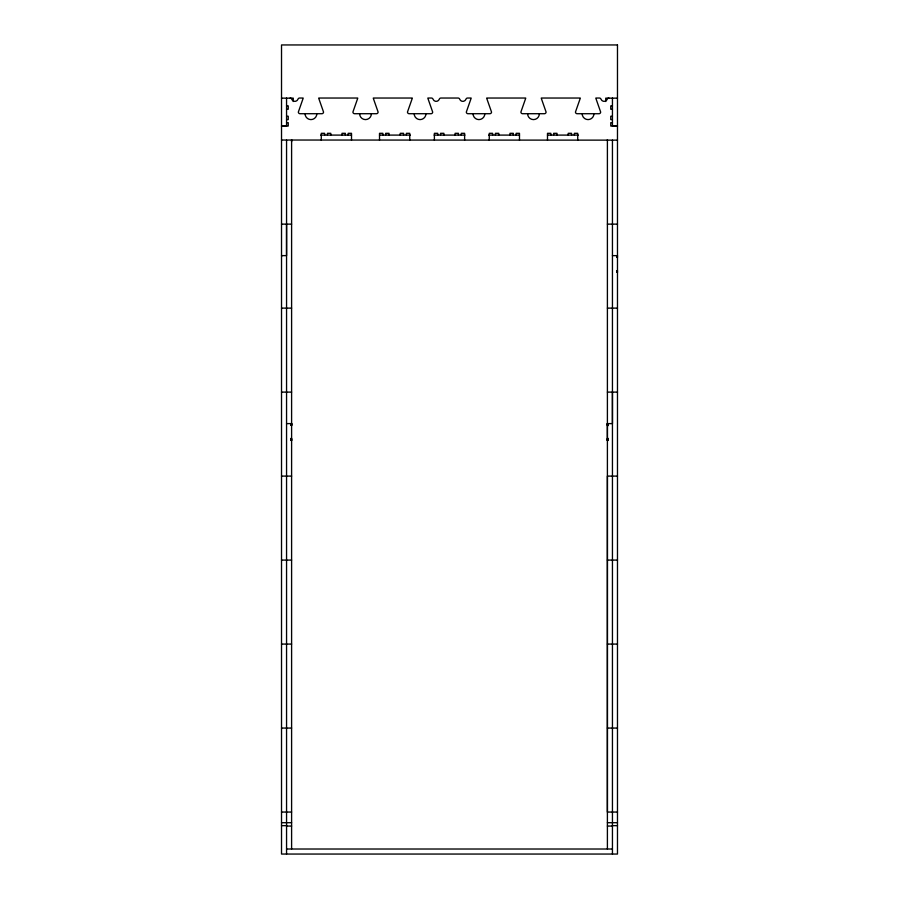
<?xml version="1.0" encoding="UTF-8"?>
<svg xmlns="http://www.w3.org/2000/svg" width="899" height="899" viewBox="0 0 899 899"><rect width="100%" height="100%" fill="white"/><g stroke="black" fill="none" stroke-linecap="round" stroke-linejoin="round"><path stroke-width="1.35" d="M286.556 224.132L286.556 854.05M291.602 141.817L291.602 139.581M612.444 140.143L612.444 423.609L607.398 423.609L607.398 812.055L617.478 812.055M612.444 392.11L612.444 854.05M290.973 425.205L291.602 425.564L290.973 425.205L290.973 423.643L291.602 423.609L290.973 423.755L291.602 425.205L290.973 425.205L291.602 424.834L290.973 423.643M290.973 439.173L291.602 438.802L290.759 438.442L291.602 438.442L290.759 440.398L291.602 440.398L290.973 438.802M617.478 270.464L616.849 270.824L617.478 270.824M290.973 440.24L291.602 440.364L290.973 440.364L291.602 439.173M616.849 272.262L617.478 272.071M281.522 98.148L293.276 98.148L293.276 101.508M617.478 98.148L605.724 98.148L605.724 101.508M286.556 105.88L288.242 105.88L288.242 109.24L286.556 109.24M612.444 105.88L610.758 105.88L610.758 109.24L612.444 109.24M286.556 116.241L288.242 116.241L288.242 119.601L286.556 119.601M612.444 116.241L610.758 116.241L610.758 119.601L612.444 119.601M286.556 122.68L288.242 122.68L288.242 126.04L281.522 126.04M612.444 122.68L610.758 122.68L610.758 126.04L617.478 126.04M281.522 126.141L286.556 126.141L286.556 98.036M617.478 126.141L612.444 126.141L612.444 98.036M320.718 135.097L351.509 135.097M379.513 135.097L410.304 135.097M434.105 135.097L464.895 135.097M488.696 135.097L519.487 135.097M547.491 135.097L578.282 135.097M281.522 140.03L617.478 140.143M281.522 224.132L291.602 224.132M607.398 224.132L617.478 224.132M612.444 255.619L617.478 255.664M616.849 255.968L617.478 255.777L616.849 255.664M616.849 256.215L617.478 256.215M616.849 256.518L617.478 256.518M616.849 256.856L617.478 256.856M617.478 257.226L616.849 257.226L617.478 257.575M616.849 271.183L617.478 271.183M616.849 271.532L617.478 271.532M616.849 271.824L617.478 271.824M616.849 272.386L617.478 272.262M281.522 308.121L291.602 308.121M607.398 308.121L617.478 308.121M281.522 392.11L291.602 392.11M607.398 392.11L617.478 392.11M286.556 423.609L291.602 423.609M290.973 423.755L291.602 423.755M607.398 423.755L608.027 423.755M290.973 423.946L291.602 423.946M607.398 423.946L608.027 423.946M290.973 424.193L291.602 424.193M607.398 424.193L608.027 424.193M290.973 424.497L291.602 424.497M607.398 424.497L608.027 424.497M290.973 424.834L291.602 424.834M607.398 424.834L608.027 424.834M607.398 425.205L608.241 425.564L607.398 425.564L608.027 425.205L608.027 423.643L607.398 423.609M607.398 438.802L608.241 438.442L607.398 438.442L608.241 440.398L607.398 440.398L607.398 139.581M607.398 439.173L608.027 439.173M290.973 439.51L291.602 439.51M607.398 439.51L608.027 439.51M290.973 439.802L291.602 439.802M607.398 439.802L608.027 439.802M290.973 440.061L291.602 440.061M607.398 440.061L608.027 440.061M281.522 476.099L291.602 476.099M617.478 476.099L607.398 476.099L607.398 849.016M281.522 560.088L291.602 560.088M607.398 560.088L617.478 560.088M281.522 644.077L291.602 644.077M607.398 644.077L617.478 644.077M281.522 728.066L291.602 728.066M607.398 728.066L617.478 728.066M281.522 812.055L291.602 812.055M281.522 822.697L291.602 822.697M607.398 822.697L617.478 822.697M281.522 825.653L286.556 825.653M612.444 825.653L617.478 825.653M286.556 826.057L291.602 826.057M607.398 826.057L612.444 826.057M286.556 849.016L612.444 849.016M282.151 255.664L281.522 255.619L286.556 255.619L286.556 140.143M577.72 140.143L577.72 133.31L574.36 133.31L574.36 134.996M571.562 134.996L571.562 133.31L568.202 133.31L568.202 134.996M557.009 134.996L557.009 133.31L553.649 133.31L553.649 134.996M550.851 134.996L550.851 133.31L547.491 133.31L547.491 140.143M519.487 140.143L519.487 133.31L516.127 133.31L516.127 134.996M513.329 134.996L513.329 133.31L509.969 133.31L509.969 134.996M498.776 134.996L498.776 133.31L495.416 133.31L495.416 134.996M492.618 134.996L492.618 133.31L489.258 133.31L489.258 140.143M464.614 140.143L464.614 133.31L461.254 133.31L461.254 134.996M458.456 134.996L458.456 133.31L455.096 133.31L455.096 134.996M443.904 134.996L443.904 133.31L440.544 133.31L440.544 134.996M437.746 134.996L437.746 133.31L434.386 133.31L434.386 140.143M409.742 140.143L409.742 133.31L406.382 133.31L406.382 134.996M403.584 134.996L403.584 133.31L400.224 133.31L400.224 134.996M389.031 134.996L389.031 133.31L385.671 133.31L385.671 134.996M382.873 134.996L382.873 133.31L379.513 133.31L379.513 140.143M351.509 140.143L351.509 133.31L348.149 133.31L348.149 134.996M345.351 134.996L345.351 133.31L341.991 133.31L341.991 134.996M330.798 134.996L330.798 133.31L327.438 133.31L327.438 134.996M324.64 134.996L324.64 133.31L321.28 133.31L321.28 140.143M291.602 140.143L291.602 849.016M608.893 98.036A1.674 1.674 0 0 0 607.308 99.16A3.36 3.36 0 0 1 600.981 99.16A1.674 1.674 0 0 0 599.397 98.036L595.857 98.036A1.686 1.686 0 0 0 595.925 98.519L600.656 112.038A1.686 1.686 0 0 1 598.97 113.724L577.136 113.712A1.674 1.674 0 0 1 575.461 112.038L580.192 98.519A1.686 1.686 0 0 0 580.26 98.036L541.288 98.036A1.686 1.686 0 0 0 541.355 98.519L546.086 112.038A1.674 1.674 0 0 1 544.412 113.712L522.566 113.712A1.686 1.686 0 0 1 520.892 112.038L525.623 98.519A1.686 1.686 0 0 0 525.69 98.036L486.719 98.036A1.686 1.686 0 0 0 486.786 98.519L491.528 112.038A1.674 1.674 0 0 1 489.843 113.712L468.008 113.712A1.674 1.674 0 0 1 466.323 112.038L471.054 98.519A1.686 1.686 0 0 0 471.132 98.036L467.581 98.036A1.674 1.674 0 0 0 465.997 99.16A3.36 3.36 0 0 1 459.67 99.16A1.674 1.674 0 0 0 458.085 98.036L440.915 98.036A1.674 1.674 0 0 0 439.33 99.16A3.36 3.36 0 0 1 433.003 99.16A1.674 1.674 0 0 0 431.419 98.036L427.868 98.036A1.686 1.686 0 0 0 427.946 98.519L432.677 112.038A1.686 1.686 0 0 1 430.992 113.724L409.157 113.712A1.674 1.674 0 0 1 407.472 112.038L412.214 98.519A1.674 1.674 0 0 0 412.281 98.036L373.31 98.036A1.686 1.686 0 0 0 373.377 98.519L378.108 112.038A1.674 1.674 0 0 1 376.434 113.712L354.588 113.712A1.686 1.686 0 0 1 352.914 112.038L357.645 98.519A1.686 1.686 0 0 0 357.712 98.036L318.74 98.036A1.674 1.674 0 0 0 318.808 98.519L323.539 112.038A1.674 1.674 0 0 1 321.864 113.712L300.03 113.712A1.674 1.674 0 0 1 298.344 112.038L303.075 98.519A1.686 1.686 0 0 0 303.143 98.036L299.603 98.036A1.674 1.674 0 0 0 298.019 99.16A3.36 3.36 0 0 1 291.692 99.16A1.674 1.674 0 0 0 290.107 98.036M316.83 113.712A5.877 5.877 0 0 1 310.942 119.601A5.877 5.877 0 0 1 305.064 113.712M371.388 113.712A5.877 5.877 0 0 1 365.511 119.601A5.877 5.877 0 0 1 359.634 113.712M425.957 113.712A5.877 5.877 0 0 1 420.08 119.601A5.877 5.877 0 0 1 414.192 113.712M484.808 113.712A5.877 5.877 0 0 1 478.92 119.601A5.877 5.877 0 0 1 473.043 113.712M539.366 113.712A5.877 5.877 0 0 1 533.489 119.601A5.877 5.877 0 0 1 527.612 113.712M593.936 113.712A5.877 5.877 0 0 1 588.058 119.601A5.877 5.877 0 0 1 582.17 113.712M608.027 440.364L607.398 440.398L608.027 440.364M617.478 44.95L281.522 44.95L281.522 854.05L617.478 854.05L617.478 44.95"/></g></svg>
